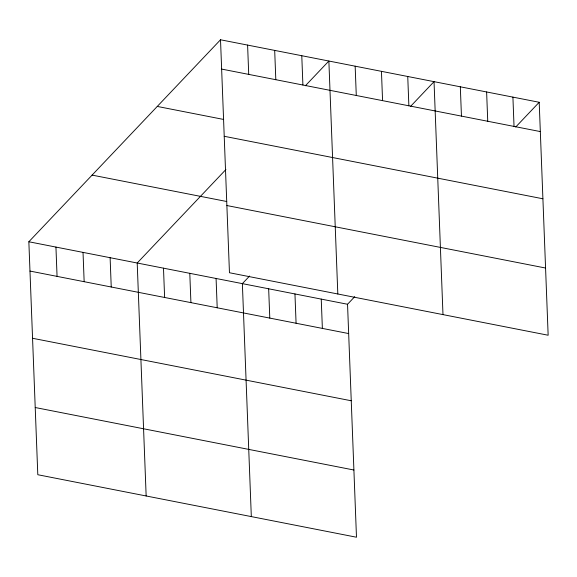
<?xml version="1.0" encoding="UTF-8"?>
<svg xmlns="http://www.w3.org/2000/svg" width="577" height="577" viewBox="0 0 577 577"><rect width="100%" height="100%" fill="white"/><g stroke="black" fill="none" stroke-linecap="round" stroke-linejoin="round"><path stroke-width="0.87" d="M354.768 296.636L347.542 304.259L356.485 537.223L37.801 474.727L28.85 241.763L220.515 39.777L539.199 102.273L548.15 335.237L229.458 272.741L220.515 39.777M225.924 169.508L137.203 263.011L146.154 495.982M305.37 85.778L328.868 61.025L337.819 293.989M249.603 276.015L242.369 283.632L251.32 516.603M410.543 106.406L434.034 81.645L442.985 314.616M515.708 127.027L539.199 102.273M221.64 69.081L540.324 131.578M157.261 106.428L223.674 119.453M224.222 136.287L542.907 198.784M92.096 175.105L226.747 201.51M226.876 205.535L545.568 268.031M28.85 241.763L347.542 304.259M29.975 271.067L348.667 333.564M32.557 338.273L351.249 400.77M35.219 407.521L353.903 470.017M512.91 97.116L514.035 126.421M486.62 91.959L487.745 121.264M460.323 86.802L461.449 116.107M407.744 76.489L408.869 105.793M381.447 71.332L382.573 100.636M355.158 66.182L356.283 95.486M321.245 299.102L322.37 328.407M301.778 55.709L302.903 85.014M294.955 293.945L296.08 323.25M274.688 50.401L275.813 79.705M268.666 288.788L269.791 318.093M247.598 45.085L248.723 74.39M216.079 278.475L217.204 307.779M189.79 273.318L190.915 302.622M163.493 268.168L164.618 297.472M110.113 257.695L111.238 287M83.03 252.387L84.155 281.691M55.94 247.071L57.065 276.376"/></g></svg>
